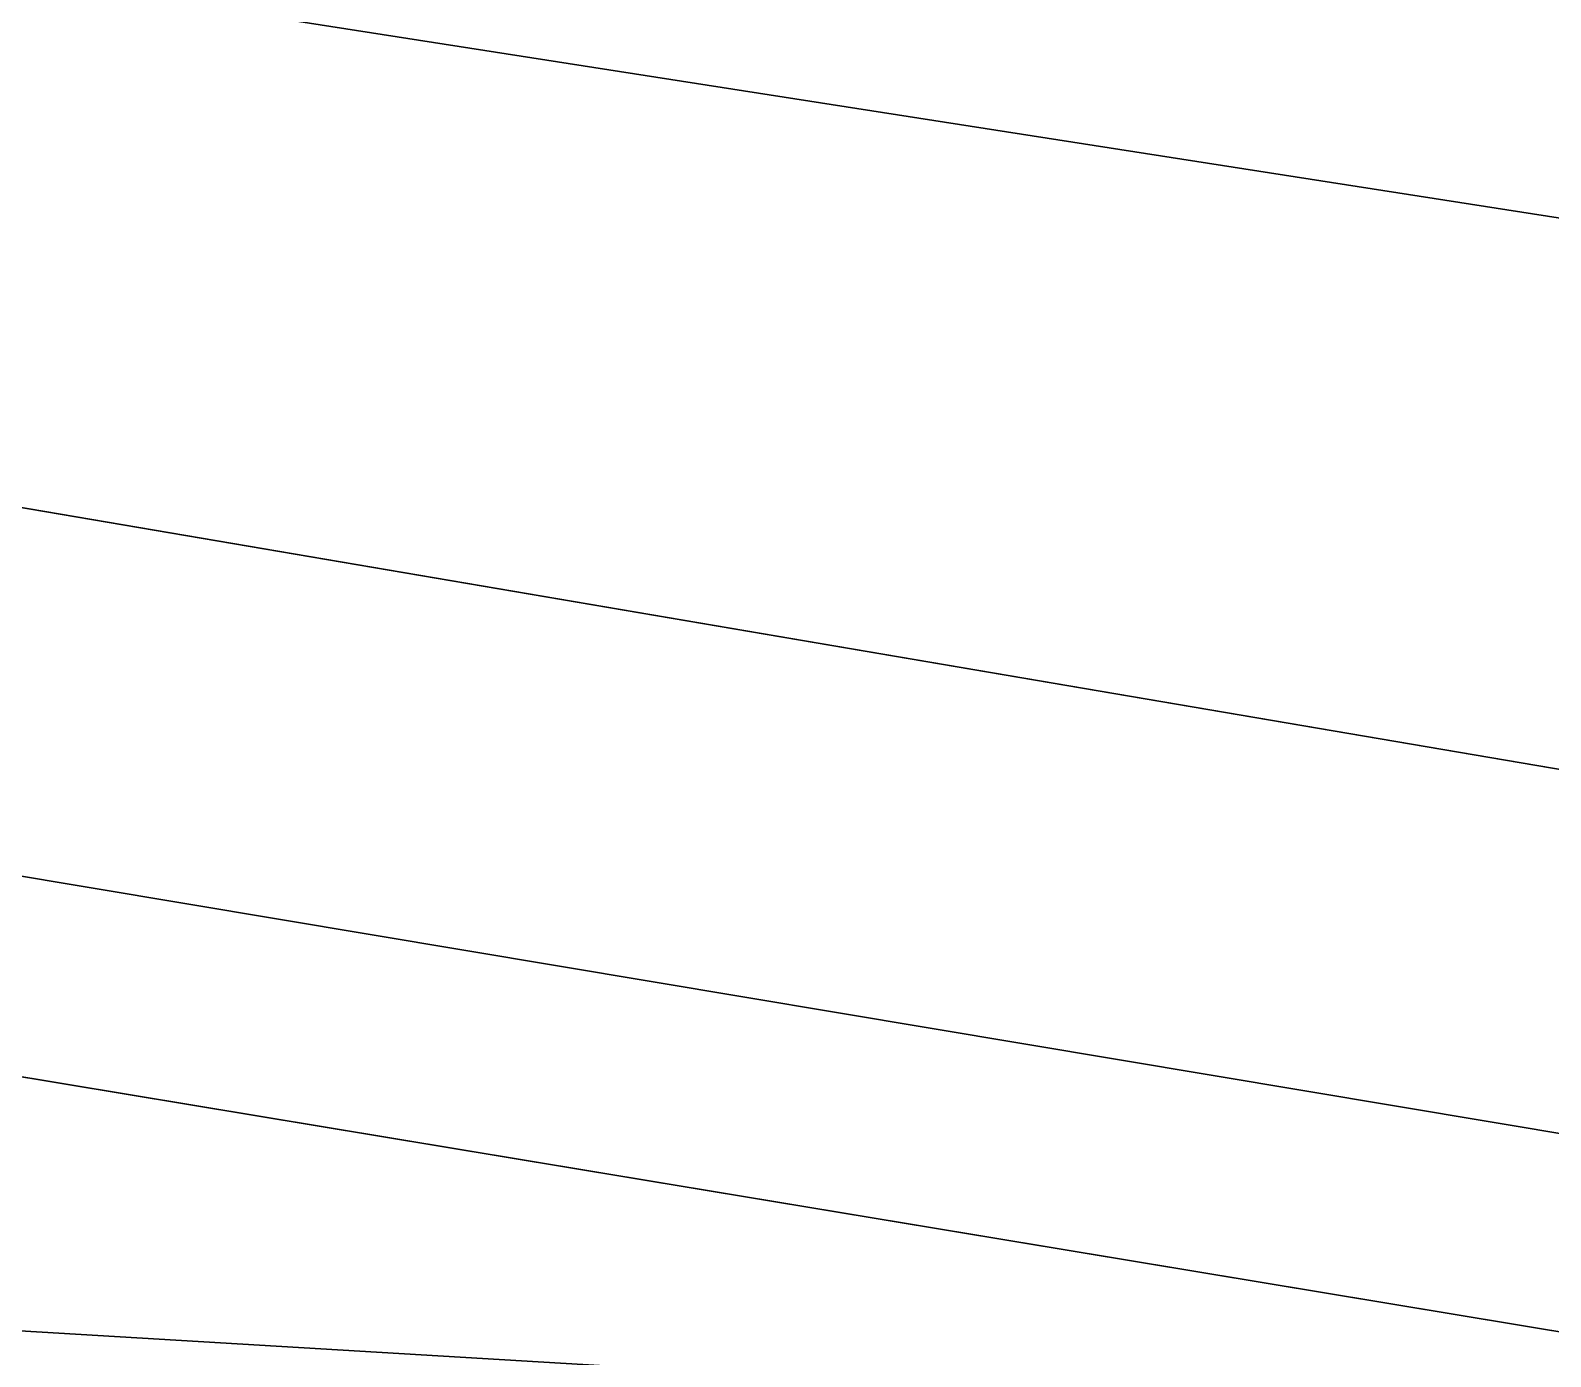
# Model space of a CAD drawing. Header units: metres. Extents: x 503497 to 504361, y 6966567 to 6966857.
# Drawn here: x 504133.5412 to 504133.6254, y 6966712.8874 to 6966712.9609 of the extents above; entities that cross this region are included whole.
import ezdxf

# ---------------------------------------------------------------- set-up
doc = ezdxf.new("R2010")
doc.units = ezdxf.units.M

msp = doc.modelspace()

# ---------------------------------------------------------------- linework, layer by layer
at = {"layer": 'SHADOW_APPROVED_20260126T071100'}
for points in [[(504128.3574, 6966713.6393), (504140.8554, 6966711.6898), (504052.4303, 6966726.7356), (504039.9323, 6966728.6851), (504128.3574, 6966713.6393)], [(504140.8554, 6966711.6898), (504140.7719, 6966711.1544), (504052.3468, 6966726.2002), (504052.4303, 6966726.7356), (504140.8554, 6966711.6898)], [(504140.8554, 6966711.6898), (504140.8554, 6966711.6898), (504052.4303, 6966726.7356), (504052.4303, 6966726.7356), (504140.8554, 6966711.6898)]]:
    msp.add_lwpolyline(points, close=True, dxfattribs=at)
at = {"layer": 'SHADOW_APPROVED_20261113T063500'}
for points in [[(504128.3574, 6966713.6393), (504140.8554, 6966711.6898), (504043.0453, 6966728.0595), (504030.5473, 6966730.009), (504128.3574, 6966713.6393)], [(504140.8554, 6966711.6898), (504140.7719, 6966711.1544), (504042.9618, 6966727.5241), (504043.0453, 6966728.0595), (504140.8554, 6966711.6898)], [(504140.8554, 6966711.6898), (504140.8554, 6966711.6898), (504043.0453, 6966728.0595), (504043.0453, 6966728.0595), (504140.8554, 6966711.6898)]]:
    msp.add_lwpolyline(points, close=True, dxfattribs=at)
at = {"layer": 'SHADOW_APPROVED_20261123T070300'}
for points in [[(504128.3574, 6966713.6393), (504140.8554, 6966711.6898), (504068.4585, 6966723.6963), (504055.9605, 6966725.6458), (504128.3574, 6966713.6393)], [(504140.8554, 6966711.6898), (504140.7719, 6966711.1544), (504068.375, 6966723.1609), (504068.4585, 6966723.6963), (504140.8554, 6966711.6898)], [(504140.8554, 6966711.6898), (504140.8554, 6966711.6898), (504068.4585, 6966723.6963), (504068.4585, 6966723.6963), (504140.8554, 6966711.6898)]]:
    msp.add_lwpolyline(points, close=True, dxfattribs=at)
at = {"layer": 'SHADOW_APPROVED_20261221T090000'}
for points in [[(504144.5661, 6966713.0647), (504153.1826, 6966711.7206), (504122.9279, 6966713.52), (504114.3114, 6966714.8641), (504144.5661, 6966713.0647)], [(504153.1826, 6966711.7206), (504152.9477, 6966710.2148), (504122.693, 6966712.0142), (504122.9279, 6966713.52), (504153.1826, 6966711.7206)]]:
    msp.add_lwpolyline(points, close=True, dxfattribs=at)
at = {"layer": 'SHADOW_COMPARATOR_RL48_20260126T071100'}
for points in [[(504128.3574, 6966713.6393), (504140.8554, 6966711.6898), (504085.7182, 6966721.0716), (504073.2202, 6966723.0211), (504128.3574, 6966713.6393)], [(504140.8554, 6966711.6898), (504140.7719, 6966711.1544), (504085.6347, 6966720.5362), (504085.7182, 6966721.0716), (504140.8554, 6966711.6898)], [(504140.8554, 6966711.6898), (504140.8554, 6966711.6898), (504085.7182, 6966721.0716), (504085.7182, 6966721.0716), (504140.8554, 6966711.6898)]]:
    msp.add_lwpolyline(points, close=True, dxfattribs=at)
at = {"layer": 'SHADOW_COMPARATOR_RL48_20261113T063500'}
for points in [[(504128.3574, 6966713.6393), (504140.8554, 6966711.6898), (504079.8662, 6966721.8971), (504067.3682, 6966723.8466), (504128.3574, 6966713.6393)], [(504140.8554, 6966711.6898), (504140.7719, 6966711.1544), (504079.7827, 6966721.3617), (504079.8662, 6966721.8971), (504140.8554, 6966711.6898)], [(504140.8554, 6966711.6898), (504140.8554, 6966711.6898), (504079.8662, 6966721.8971), (504079.8662, 6966721.8971), (504140.8554, 6966711.6898)]]:
    msp.add_lwpolyline(points, close=True, dxfattribs=at)
at = {"layer": 'SHADOW_COMPARATOR_RL48_20261123T070300'}
for points in [[(504128.3574, 6966713.6393), (504140.8554, 6966711.6898), (504095.7125, 6966719.1764), (504083.2145, 6966721.1259), (504128.3574, 6966713.6393)], [(504140.8554, 6966711.6898), (504140.7719, 6966711.1544), (504095.629, 6966718.641), (504095.7125, 6966719.1764), (504140.8554, 6966711.6898)], [(504140.8554, 6966711.6898), (504140.8554, 6966711.6898), (504095.7125, 6966719.1764), (504095.7125, 6966719.1764), (504140.8554, 6966711.6898)]]:
    msp.add_lwpolyline(points, close=True, dxfattribs=at)
at = {"layer": 'SHADOW_COMPARATOR_RL48_20261221T090000'}
msp.add_lwpolyline([(504125.7009, 6966714.1867), (504134.3174, 6966712.8426), (504134.0825, 6966711.3368), (504149.0066, 6966709.0089), (504148.6986, 6966707.0346), (504151.9277, 6966706.5309), (504151.1395, 6966701.4781), (504150.9122, 6966701.1194), (504150.6607, 6966700.9359), (504150.0297, 6966700.8458), (504149.7452, 6966699.0221), (504150.0553, 6966698.9223), (504150.3753, 6966698.6667), (504150.537, 6966698.3844), (504150.5941, 6966697.9814), (504148.4592, 6966684.2954)], dxfattribs=at)
msp.add_lwpolyline([(504144.5661, 6966713.0647), (504153.1826, 6966711.7206), (504134.3174, 6966712.8426), (504125.7009, 6966714.1867), (504144.5661, 6966713.0647)], close=True, dxfattribs=at)

doc.saveas('drawing.dxf')
